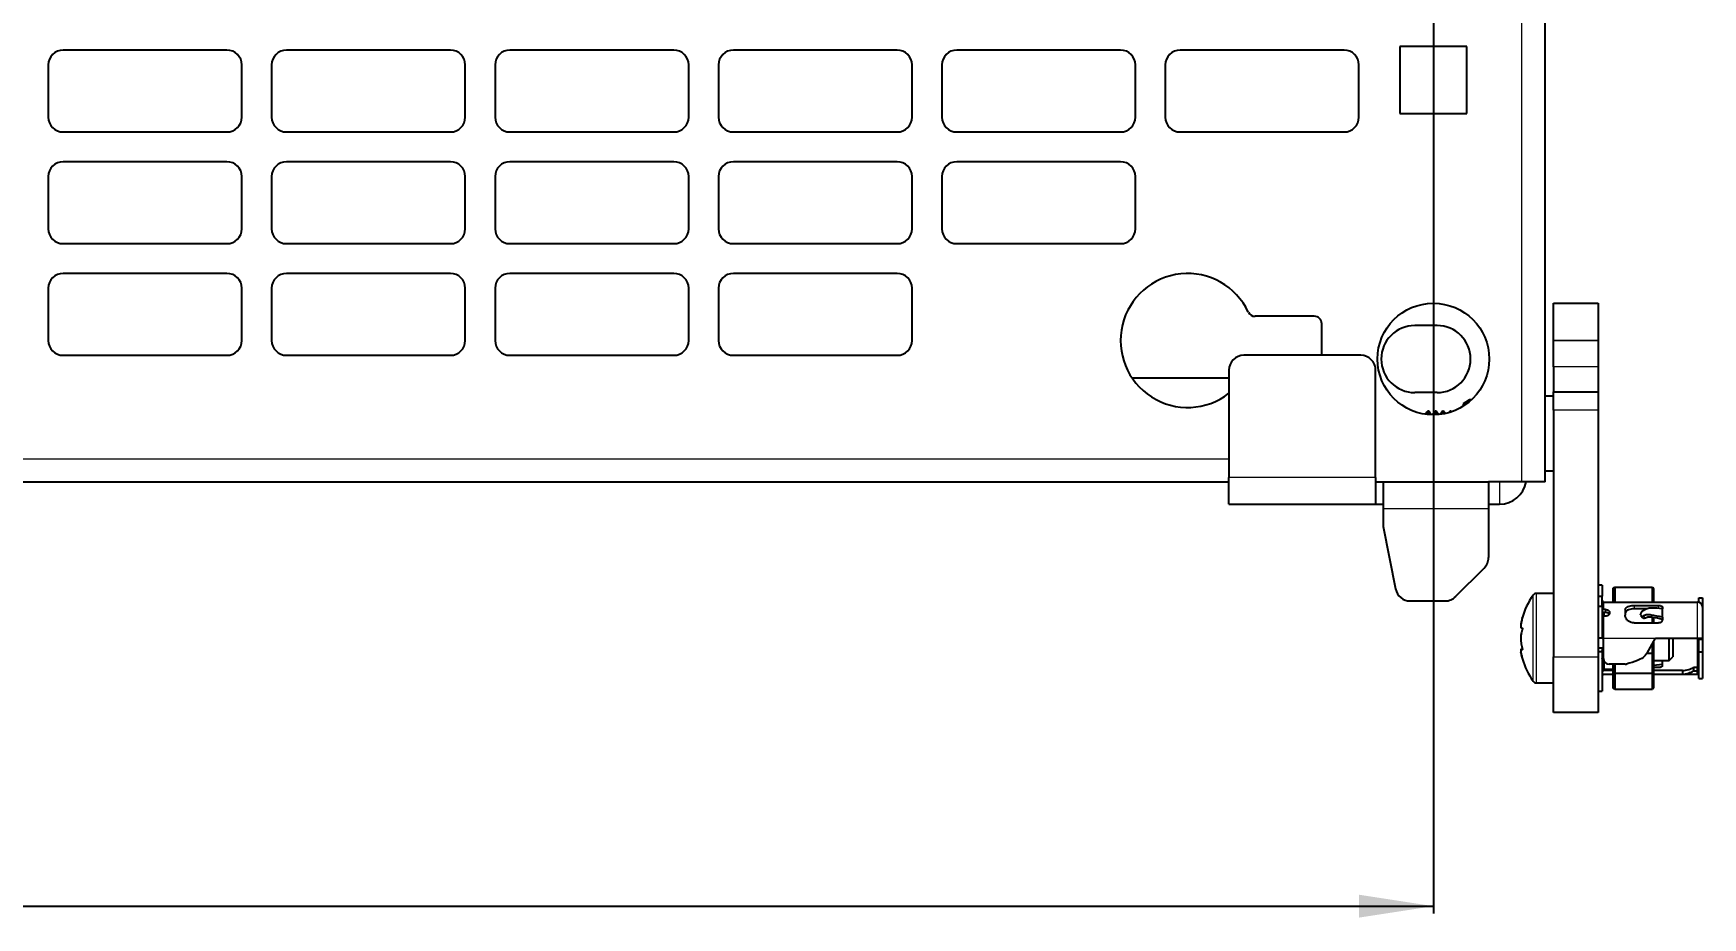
# Model space of a CAD drawing. Header units: millimetres. Extents: x -1052 to 1235, y -90 to 1990.
# Drawn here: x -263.6 to -39.4, y 60.8 to 179.5 of the extents above; entities that cross this region are included whole.
import ezdxf

# ---------------------------------------------------------------- set-up
doc = ezdxf.new("R2010")
doc.units = ezdxf.units.MM
doc.layers.add('FORMAT', color=7, linetype='Continuous')
doc.styles.add('SLDTEXTSTYLE0', font='TXT', dxfattribs={"width": 0.75})
doc.dimstyles.new('SLDDIMSTYLE0', dxfattribs={"dimtxt": 20, "dimasz": 10, "dimexe": 0, "dimexo": 0.0625, "dimgap": 5, "dimtad": 2, "dimdec": 1, "dimrnd": 1e-09, "dimzin": 12, "dimdsep": 46, "dimtxsty": 'SLDTEXTSTYLE0', "dimsah": 1, "dimcen": 0.09, "dimadec": 0, "dimazin": 3, "dimtfac": 1, "dimtofl": 0, "dimtmove": 0, "dimatfit": 3, "dimfxl": 0, "dimfrac": 2, "dimtolj": 1, "dimtzin": 12, "dimarcsym": 0})

# ---------------------------------------------------------------- blocks, each defined once
blk = doc.blocks.new('_D_4')
at = {"layer": 'FORMAT'}
for p, q in [((-931.58, 960.79), (-931.58, 61.3)), ((-75.58, 960.79), (-75.58, 61.3)), ((-931.58, 62.3), (-75.58, 62.3))]:
    blk.add_line(p, q, dxfattribs=at)
for points in [[(-931.58, 62.3), (-921.58, 60.76), (-921.58, 63.84)], [(-75.58, 62.3), (-85.58, 63.84), (-85.58, 60.76)]]:
    blk.add_solid(points, dxfattribs=at)
at = {"layer": 'FORMAT', "insert": (-525.74, 88.08), "char_height": 20, "attachment_point": 1, "style": 'SLDTEXTSTYLE0'}
blk.add_mtext('856', dxfattribs=at)

msp = doc.modelspace()

# ---------------------------------------------------------------- linework, layer by layer
at = {"color": 8, "linetype": 'Continuous', "lineweight": 18}
for p, q in [((-63.68, 119.3), (-63.68, 1802.3)), ((-53.43, 138.3), (-59.43, 138.3)), ((-59.43, 138.29), (-53.43, 138.29)), ((-53.43, 134.76), (-59.43, 134.76)), ((-53.43, 128.91), (-59.43, 128.91)), ((-903.63, 122.39), (-103.03, 122.39)), ((-83.33, 119.9), (-103.03, 119.9)), ((-66.68, 119.3), (-66.68, 116.3)), ((-82.33, 115.7), (-68.18, 115.7)), ((-62.19, 92.53), (-62.19, 104.07)), ((-61.75, 92.3), (-61.75, 104.3)), ((-52.73, 103.15), (-52.73, 102.15)), ((-40.13, 98.3), (-40.13, 103.15)), ((-52.73, 101.25), (-52.73, 98.3)), ((-52.48, 101.75), (-52.48, 102.15)), ((-48.63, 102.69), (-48.63, 102.24)), ((-45.33, 102.24), (-45.33, 102.69)), ((-52.73, 98.3), (-45.73, 98.3)), ((-40.13, 94.36), (-40.13, 98.3)), ((-59.43, 95.8), (-53.43, 95.8)), ((-52.73, 94.85), (-52.73, 93.95))]:
    msp.add_line(p, q, dxfattribs=at)
at = {"color": 7, "linetype": 'Continuous', "lineweight": 25}
for p, q in [((-60.58, 119.3), (-60.58, 1802.3)), ((-237.58, 177.3), (-259.58, 177.3)), ((-207.58, 177.3), (-229.58, 177.3)), ((-177.58, 177.3), (-199.58, 177.3)), ((-147.58, 177.3), (-169.58, 177.3)), ((-117.58, 177.3), (-139.58, 177.3)), ((-87.58, 177.3), (-109.58, 177.3)), ((-80.08, 177.8), (-80.08, 168.8)), ((-71.08, 177.8), (-80.08, 177.8)), ((-71.08, 168.8), (-71.08, 177.8)), ((-261.58, 175.3), (-261.58, 168.3)), ((-235.58, 168.3), (-235.58, 175.3)), ((-231.58, 175.3), (-231.58, 168.3)), ((-205.58, 168.3), (-205.58, 175.3)), ((-201.58, 175.3), (-201.58, 168.3)), ((-175.58, 168.3), (-175.58, 175.3)), ((-171.58, 175.3), (-171.58, 168.3)), ((-145.58, 168.3), (-145.58, 175.3)), ((-141.58, 175.3), (-141.58, 168.3)), ((-115.58, 168.3), (-115.58, 175.3)), ((-111.58, 175.3), (-111.58, 168.3)), ((-85.58, 168.3), (-85.58, 175.3)), ((-80.08, 168.8), (-71.08, 168.8)), ((-259.58, 166.3), (-237.58, 166.3)), ((-229.58, 166.3), (-207.58, 166.3)), ((-199.58, 166.3), (-177.58, 166.3)), ((-169.58, 166.3), (-147.58, 166.3)), ((-139.58, 166.3), (-117.58, 166.3)), ((-109.58, 166.3), (-87.58, 166.3)), ((-237.58, 162.3), (-259.58, 162.3)), ((-207.58, 162.3), (-229.58, 162.3)), ((-177.58, 162.3), (-199.58, 162.3)), ((-147.58, 162.3), (-169.58, 162.3)), ((-117.58, 162.3), (-139.58, 162.3)), ((-261.58, 160.3), (-261.58, 153.3)), ((-235.58, 153.3), (-235.58, 160.3)), ((-231.58, 160.3), (-231.58, 153.3)), ((-205.58, 153.3), (-205.58, 160.3)), ((-201.58, 160.3), (-201.58, 153.3)), ((-175.58, 153.3), (-175.58, 160.3)), ((-171.58, 160.3), (-171.58, 153.3)), ((-145.58, 153.3), (-145.58, 160.3)), ((-141.58, 160.3), (-141.58, 153.3)), ((-115.58, 153.3), (-115.58, 160.3)), ((-259.58, 151.3), (-237.58, 151.3)), ((-229.58, 151.3), (-207.58, 151.3)), ((-199.58, 151.3), (-177.58, 151.3)), ((-169.58, 151.3), (-147.58, 151.3)), ((-139.58, 151.3), (-117.58, 151.3)), ((-237.58, 147.3), (-259.58, 147.3)), ((-207.58, 147.3), (-229.58, 147.3)), ((-177.58, 147.3), (-199.58, 147.3)), ((-147.58, 147.3), (-169.58, 147.3)), ((-261.58, 145.3), (-261.58, 138.3)), ((-235.58, 138.3), (-235.58, 145.3)), ((-231.58, 145.3), (-231.58, 138.3)), ((-205.58, 138.3), (-205.58, 145.3)), ((-201.58, 145.3), (-201.58, 138.3)), ((-175.58, 138.3), (-175.58, 145.3)), ((-171.58, 145.3), (-171.58, 138.3)), ((-145.58, 138.3), (-145.58, 145.3)), ((-91.58, 141.54), (-99.52, 141.54)), ((-59.43, 143.3), (-53.43, 143.3)), ((-59.43, 138.3), (-59.43, 143.3)), ((-53.43, 143.3), (-53.43, 138.3)), ((-90.58, 136.3), (-90.58, 140.54)), ((-75.08, 140.3), (-78.08, 140.3)), ((-59.43, 138.3), (-59.43, 138.29)), ((-59.43, 134.76), (-59.43, 138.29)), ((-53.43, 138.3), (-53.43, 138.29)), ((-53.43, 138.29), (-53.43, 134.76)), ((-259.58, 136.3), (-237.58, 136.3)), ((-229.58, 136.3), (-207.58, 136.3)), ((-199.58, 136.3), (-177.58, 136.3)), ((-169.58, 136.3), (-147.58, 136.3)), ((-85.33, 136.3), (-101.03, 136.3)), ((-59.43, 134.76), (-59.43, 131.41)), ((-53.43, 134.76), (-53.43, 131.41)), ((-116.06, 133.29), (-103.03, 133.29)), ((-103.03, 134.3), (-103.03, 119.9)), ((-83.33, 119.9), (-83.33, 134.3)), ((-75.08, 131.3), (-78.08, 131.3)), ((-70.71, 130.3), (-71.58, 129.8)), ((-70.48, 130.3), (-70.71, 130.3)), ((-70.71, 130.3), (-70.71, 130.09)), ((-59.43, 130.8), (-60.58, 130.8)), ((-59.43, 131.41), (-53.43, 131.41)), ((-59.43, 128.91), (-59.43, 131.41)), ((-53.43, 131.41), (-53.43, 128.91)), ((-76.33, 128.8), (-76.58, 128.55)), ((-76.58, 128.55), (-76.58, 128.37)), ((-76.21, 128.8), (-76.33, 128.8)), ((-76.33, 128.8), (-76.33, 128.34)), ((-75.86, 128.3), (-76.21, 128.8)), ((-76.21, 128.8), (-76.21, 128.32)), ((-75.34, 128.8), (-75.69, 128.3)), ((-75.21, 128.8), (-75.34, 128.8)), ((-75.34, 128.8), (-75.34, 128.3)), ((-74.88, 128.33), (-75.21, 128.8)), ((-75.21, 128.8), (-75.21, 128.31)), ((-74.34, 128.8), (-74.66, 128.35)), ((-74.21, 128.8), (-74.34, 128.8)), ((-74.34, 128.8), (-74.34, 128.4)), ((-73.98, 128.47), (-74.21, 128.8)), ((-74.21, 128.8), (-74.21, 128.42)), ((-73.34, 128.8), (-73.49, 128.59)), ((-73.21, 128.8), (-73.34, 128.8)), ((-73.34, 128.8), (-73.34, 128.64)), ((-73.14, 128.7), (-73.21, 128.8)), ((-73.21, 128.8), (-73.21, 128.68)), ((-71.58, 129.8), (-71.58, 129.45)), ((-59.43, 128.91), (-59.43, 95.8)), ((-53.43, 128.91), (-53.43, 95.8)), ((-903.63, 119.29), (-103.03, 119.29)), ((-103.03, 116.3), (-103.03, 119.9)), ((-83.33, 119.9), (-83.33, 116.3)), ((-83.33, 119.3), (-82.33, 119.3)), ((-82.33, 119.3), (-82.33, 115.7)), ((-82.33, 119.3), (-68.18, 119.3)), ((-63.68, 119.3), (-68.18, 119.3)), ((-68.18, 119.3), (-68.18, 115.7)), ((-60.58, 119.3), (-63.68, 119.3)), ((-60.58, 120.8), (-59.43, 120.8)), ((-103.03, 116.3), (-83.33, 116.3)), ((-83.33, 116.3), (-82.33, 116.3)), ((-82.33, 115.7), (-82.33, 113.3)), ((-68.18, 116.3), (-66.68, 116.3)), ((-68.18, 115.7), (-68.18, 109.13)), ((-82.33, 113.3), (-80.65, 104.91)), ((-72.59, 103.88), (-68.76, 107.71)), ((-52.93, 105.4), (-53.43, 105.4)), ((-52.93, 105.4), (-52.93, 103.93)), ((-78.69, 103.3), (-74, 103.3)), ((-59.43, 104.3), (-61.75, 104.3)), ((-53.43, 103.93), (-52.93, 103.93)), ((-52.93, 102.62), (-52.93, 103.93)), ((-52.73, 103.15), (-42.13, 103.15)), ((-51.43, 105.01), (-51.23, 105.14)), ((-51.43, 103.15), (-51.43, 105.01)), ((-51.23, 105.14), (-51.23, 103.15)), ((-51.23, 105.14), (-46.14, 105.14)), ((-46.14, 103.15), (-46.14, 105.14)), ((-46.14, 105.14), (-46.03, 104.91)), ((-46.03, 104.91), (-46.03, 103.15)), ((-42.13, 103.15), (-40.13, 103.15)), ((-39.93, 103.73), (-39.43, 103.73)), ((-39.93, 103.12), (-39.93, 103.73)), ((-39.43, 103.73), (-39.43, 102.45)), ((-53.43, 102.62), (-52.93, 102.62)), ((-52.93, 102.62), (-52.93, 98.3)), ((-52.63, 101.3), (-52.88, 101.3)), ((-52.48, 102.15), (-52.73, 102.15)), ((-52.48, 101.75), (-52.73, 101.75)), ((-52.48, 101.25), (-52.73, 101.25)), ((-52.63, 101.25), (-52.63, 101.75)), ((-51.93, 101.79), (-51.93, 101.67)), ((-49.83, 102.05), (-49.83, 101.37)), ((-48.63, 102.69), (-45.33, 102.69)), ((-46.91, 102.24), (-48.63, 102.24)), ((-47.75, 101.49), (-47.75, 101.52)), ((-47.71, 101.35), (-47.48, 101.06)), ((-46.14, 100.35), (-46.14, 101.12)), ((-46.03, 101.07), (-46.03, 100.35)), ((-44.83, 102.46), (-44.83, 102.25)), ((-44.83, 101.11), (-44.83, 102.25)), ((-44.83, 101.11), (-44.83, 100.79)), ((-39.43, 102.45), (-39.43, 98.3)), ((-48.63, 100.35), (-45.33, 100.35)), ((-63.64, 96.77), (-63.78, 96.77)), ((-52.93, 98.3), (-53.43, 98.3)), ((-53.43, 96.99), (-52.93, 96.99)), ((-52.93, 96.46), (-53.43, 96.46)), ((-52.93, 98.3), (-52.73, 98.3)), ((-52.93, 96.99), (-52.93, 96.46)), ((-52.93, 96.86), (-52.73, 96.85)), ((-52.93, 96.46), (-52.93, 91.2)), ((-52.73, 95.55), (-52.73, 98.3)), ((-46.88, 96.3), (-45.73, 98.3)), ((-46.14, 96.3), (-46.14, 97.58)), ((-46.03, 97.78), (-46.03, 96.3)), ((-45.73, 98.3), (-40.13, 98.3)), ((-43.93, 98.16), (-43.93, 98.3)), ((-43.93, 95.3), (-43.93, 98.16)), ((-43.43, 98.3), (-43.43, 95.8)), ((-40.13, 98.3), (-39.43, 98.3)), ((-39.93, 98.17), (-39.93, 98.3)), ((-39.93, 98.17), (-39.43, 98.17)), ((-39.93, 96.47), (-39.93, 98.17)), ((-39.93, 96.47), (-39.43, 96.47)), ((-39.93, 92.87), (-39.93, 96.47)), ((-39.43, 98.3), (-39.43, 98.17)), ((-39.43, 98.17), (-39.43, 96.47)), ((-39.43, 96.47), (-39.43, 92.87)), ((-59.43, 88.3), (-59.43, 95.8)), ((-53.43, 95.8), (-53.43, 88.3)), ((-52.93, 95.3), (-52.68, 95.3)), ((-52.63, 94.85), (-52.73, 94.85)), ((-52.63, 94.15), (-52.63, 95.17)), ((-52.63, 94.15), (-51.43, 94.15)), ((-49.82, 94.8), (-51.98, 94.8)), ((-51.43, 93.62), (-51.43, 94.8)), ((-51.23, 94.8), (-51.23, 93.6)), ((-46.88, 96.3), (-46.14, 96.3)), ((-46.14, 93.6), (-46.14, 96.3)), ((-46.03, 96.3), (-46.14, 96.3)), ((-46.03, 96.3), (-46.03, 93.63)), ((-46.03, 95.3), (-43.93, 95.3)), ((-44.83, 94.76), (-46.03, 94.64)), ((-45.33, 94.36), (-46.03, 94.36)), ((-44.83, 94.76), (-44.83, 95.3)), ((-44.83, 94.59), (-44.83, 94.76)), ((-43.93, 95.3), (-43.43, 95.8)), ((-40.63, 94.36), (-40.63, 93.9)), ((-40.13, 94.36), (-40.63, 94.36)), ((-40.13, 93.9), (-40.13, 94.36)), ((-61.75, 92.3), (-59.43, 92.3)), ((-51.43, 93.95), (-52.73, 93.95)), ((-52.73, 93.45), (-51.43, 93.45)), ((-51.43, 91.58), (-51.43, 93.62)), ((-51.23, 93.6), (-51.43, 93.62)), ((-51.23, 93.6), (-51.23, 91.45)), ((-51.23, 93.6), (-46.14, 93.6)), ((-46.03, 93.63), (-46.14, 93.6)), ((-46.14, 91.45), (-46.14, 93.6)), ((-42.13, 93.95), (-46.03, 93.95)), ((-46.03, 93.63), (-46.03, 91.68)), ((-46.03, 93.45), (-42.13, 93.45)), ((-42.13, 93.95), (-42.13, 93.45)), ((-42.13, 93.45), (-40.13, 93.45)), ((-40.63, 93.9), (-40.13, 93.9)), ((-39.93, 92.87), (-39.43, 92.87)), ((-53.43, 91.2), (-52.93, 91.2)), ((-51.23, 91.45), (-51.43, 91.58)), ((-51.23, 91.45), (-46.14, 91.45)), ((-46.03, 91.68), (-46.14, 91.45)), ((-53.43, 88.3), (-59.43, 88.3))]:
    msp.add_line(p, q, dxfattribs=at)
at = {"color": 7, "linetype": 'Continuous', "lineweight": 25, "flags": 128}
for points in [[(-63.66, 100.98), (-63.72, 100.73), (-63.84, 100.22)], [(-52.93, 101.77), (-52.86, 101.76), (-52.73, 101.75)], [(-52.93, 101.37), (-52.92, 101.35), (-52.91, 101.33), (-52.89, 101.3), (-52.87, 101.29), (-52.84, 101.27), (-52.8, 101.26), (-52.76, 101.25), (-52.73, 101.25)], [(-52.63, 101.42), (-52.67, 101.34), (-52.68, 101.3)], [(-63.84, 96.38), (-63.73, 95.87), (-63.62, 95.48)], [(-52.93, 94.82), (-52.86, 94.84), (-52.73, 94.85)], [(-52.93, 93.92), (-52.86, 93.93), (-52.73, 93.95)], [(-40.13, 93.45), (-39.99, 93.46), (-39.93, 93.48)]]:
    msp.add_lwpolyline(points, dxfattribs=at)
at = {"color": 7, "linetype": 'Continuous', "lineweight": 25}
msp.add_circle((-75.58, 135.8), 7.5, dxfattribs=at)
for centre, radius, start, end in [((-259.58, 175.3), 2, 90, 180), ((-237.58, 175.3), 2, 0, 90), ((-229.58, 175.3), 2, 90, 180), ((-207.58, 175.3), 2, 0, 90), ((-199.58, 175.3), 2, 90, 180), ((-177.58, 175.3), 2, 0, 90), ((-169.58, 175.3), 2, 90, 180), ((-147.58, 175.3), 2, 0, 90), ((-139.58, 175.3), 2, 90, 180), ((-117.58, 175.3), 2, 0, 90), ((-109.58, 175.3), 2, 90, 180), ((-87.58, 175.3), 2, 0, 90), ((-259.58, 168.3), 2, 180, 270), ((-237.58, 168.3), 2, 270, 0), ((-229.58, 168.3), 2, 180, 270), ((-207.58, 168.3), 2, 270, 0), ((-199.58, 168.3), 2, 180, 270), ((-177.58, 168.3), 2, 270, 0), ((-169.58, 168.3), 2, 180, 270), ((-147.58, 168.3), 2, 270, 0), ((-139.58, 168.3), 2, 180, 270), ((-117.58, 168.3), 2, 270, 0), ((-109.58, 168.3), 2, 180, 270), ((-87.58, 168.3), 2, 270, 0), ((-259.58, 160.3), 2, 90, 180), ((-237.58, 160.3), 2, 0, 90), ((-229.58, 160.3), 2, 90, 180), ((-207.58, 160.3), 2, 0, 90), ((-199.58, 160.3), 2, 90, 180), ((-177.58, 160.3), 2, 0, 90), ((-169.58, 160.3), 2, 90, 180), ((-147.58, 160.3), 2, 0, 90), ((-139.58, 160.3), 2, 90, 180), ((-117.58, 160.3), 2, 0, 90), ((-259.58, 153.3), 2, 180, 270), ((-237.58, 153.3), 2, 270, 0), ((-229.58, 153.3), 2, 180, 270), ((-207.58, 153.3), 2, 270, 0), ((-199.58, 153.3), 2, 180, 270), ((-177.58, 153.3), 2, 270, 0), ((-169.58, 153.3), 2, 180, 270), ((-147.58, 153.3), 2, 270, 0), ((-139.58, 153.3), 2, 180, 270), ((-117.58, 153.3), 2, 270, 0), ((-259.58, 145.3), 2, 90, 180), ((-237.58, 145.3), 2, 0, 90), ((-229.58, 145.3), 2, 90, 180), ((-207.58, 145.3), 2, 0, 90), ((-199.58, 145.3), 2, 90, 180), ((-177.58, 145.3), 2, 0, 90), ((-169.58, 145.3), 2, 90, 180), ((-147.58, 145.3), 2, 0, 90), ((-108.58, 138.29), 9, 25.1507, 308.0731), ((-99.52, 142.54), 1, 205.1507, 270), ((-91.58, 140.54), 1, 0, 90), ((-78.08, 135.8), 4.5, 90, 270), ((-75.08, 135.8), 4.5, 270, 90), ((-259.58, 138.3), 2, 180, 270), ((-237.58, 138.3), 2, 270, 0), ((-229.58, 138.3), 2, 180, 270), ((-207.58, 138.3), 2, 270, 0), ((-199.58, 138.3), 2, 180, 270), ((-177.58, 138.3), 2, 270, 0), ((-169.58, 138.3), 2, 180, 270), ((-147.58, 138.3), 2, 270, 0), ((-101.03, 134.3), 2, 90, 180), ((-85.33, 134.3), 2, 0, 90), ((-66.68, 119.9), 3.6, 270, 350.4059), ((-70.18, 109.13), 2, 315, 360), ((-78.69, 105.3), 2, 191.3099, 270), ((-74, 105.3), 2, 270, 315), ((-54.03, 98.3), 10, 144.7485, 164.4243), ((-61.75, 103.76), 0.54, 90, 144.7485), ((-52.73, 103.35), 0.2, 180, 270), ((-40.13, 102.45), 0.7, 360, 90), ((-52.74, 102.33), 0.183, 187.3339, 275.8124), ((-54.03, 98.3), 10, 196.3891, 215.2515), ((-52.83, 95.22), 0.0996, 125.5332, 176.0721), ((-51.98, 95.55), 0.75, 180, 270), ((-49.82, 95.55), 0.75, 270, 285.0484), ((-40.13, 94.15), 0.2, 270, 360), ((-61.75, 92.84), 0.54, 215.2515, 270), ((-52.73, 93.25), 0.2, 90, 180)]:
    msp.add_arc(centre, radius, start, end, dxfattribs=at)
for points, knots in [([(-63.66, 100.99), (-63.65, 101.01), (-63.64, 101.05), (-63.63, 101.09), (-63.63, 101.1), (-63.63, 101.1), (-63.63, 101.09), (-63.64, 101.05), (-63.69, 100.83), (-63.79, 100.44), (-63.85, 99.99), (-63.85, 99.74), (-63.79, 99.67), (-63.71, 99.68), (-63.65, 99.66), (-63.63, 99.64), (-63.63, 99.61), (-63.62, 99.59), (-63.63, 99.56), (-63.63, 99.5), (-63.68, 99.33), (-63.76, 99.04), (-63.83, 98.65), (-63.86, 98.24), (-63.83, 97.74), (-63.75, 97.34), (-63.67, 97.02), (-63.64, 96.9), (-63.63, 96.83), (-63.63, 96.8), (-63.63, 96.78), (-63.63, 96.76), (-63.65, 96.73), (-63.73, 96.74), (-63.81, 96.8), (-63.86, 96.7), (-63.84, 96.4), (-63.76, 96.03), (-63.69, 95.74), (-63.66, 95.64), (-63.64, 95.57), (-63.63, 95.52), (-63.63, 95.5), (-63.63, 95.5), (-63.63, 95.5)], [0, 0, 0, 0, 0.010728, 0.015224, 0.018112, 0.020571, 0.023024, 0.027377, 0.040819, 0.103498, 0.166695, 0.204011, 0.256335, 0.314494, 0.327735, 0.341099, 0.344105, 0.346621, 0.34914, 0.352978, 0.363553, 0.410702, 0.470972, 0.507237, 0.543762, 0.627026, 0.651816, 0.664256, 0.66927, 0.671997, 0.674747, 0.677852, 0.683424, 0.704689, 0.788652, 0.828321, 0.868497, 0.946466, 0.965714, 0.977954, 0.986009, 0.994111, 0.997345, 1, 1, 1, 1]), ([(-52.48, 102.15), (-52.41, 102.14), (-52.29, 102.13), (-52.12, 102.08), (-52, 101.99), (-51.93, 101.89), (-51.93, 101.81), (-51.93, 101.79)], [0, 0, 0, 0, 0.214393, 0.428789, 0.643061, 0.856854, 1, 1, 1, 1]), ([(-51.96, 101.52), (-51.99, 101.56), (-52.04, 101.63), (-52.18, 101.7), (-52.33, 101.74), (-52.43, 101.75), (-52.48, 101.75)], [0, 0, 0, 0, 0.252501, 0.531568, 0.811143, 1, 1, 1, 1]), ([(-51.93, 101.67), (-51.93, 101.62), (-51.94, 101.53), (-52.04, 101.41), (-52.18, 101.31), (-52.33, 101.26), (-52.43, 101.25), (-52.48, 101.25)], [0, 0, 0, 0, 0.214305, 0.42865, 0.642279, 0.856223, 1, 1, 1, 1]), ([(-49.83, 102.05), (-49.81, 102.13), (-49.79, 102.3), (-49.59, 102.49), (-49.29, 102.62), (-48.95, 102.68), (-48.72, 102.69), (-48.63, 102.69)], [0, 0, 0, 0, 0.212833, 0.42585, 0.635542, 0.846587, 1, 1, 1, 1]), ([(-48.63, 102.24), (-48.76, 102.24), (-49.03, 102.22), (-49.39, 102.13), (-49.66, 101.98), (-49.8, 101.79), (-49.82, 101.64), (-49.83, 101.58)], [0, 0, 0, 0, 0.2128745, 0.4257668, 0.6379374, 0.8473525, 1, 1, 1, 1]), ([(-48.63, 100.35), (-48.76, 100.36), (-49.03, 100.38), (-49.39, 100.57), (-49.66, 100.83), (-49.8, 101.12), (-49.82, 101.3), (-49.83, 101.37)], [0, 0, 0, 0, 0.213238, 0.42649, 0.63916, 0.849598, 1, 1, 1, 1]), ([(-47.35, 102.03), (-47.4, 102), (-47.5, 101.95), (-47.62, 101.83), (-47.71, 101.7), (-47.75, 101.59), (-47.75, 101.54), (-47.75, 101.52)], [0, 0, 0, 0, 0.225867, 0.451734, 0.677598, 0.903479, 1, 1, 1, 1]), ([(-47.75, 101.49), (-47.75, 101.45), (-47.74, 101.38), (-47.66, 101.3), (-47.55, 101.26), (-47.44, 101.27), (-47.37, 101.29), (-47.35, 101.3)], [0, 0, 0, 0, 0.225883, 0.451767, 0.67765, 0.903524, 1, 1, 1, 1]), ([(-47.47, 101.06), (-47.46, 101.05), (-47.45, 101.03), (-47.44, 101.02), (-47.44, 101.02)], [0, 0, 0, 0, 0.872289, 1, 1, 1, 1]), ([(-47.1, 100.99), (-47.15, 100.98), (-47.25, 100.95), (-47.36, 100.97), (-47.41, 101), (-47.44, 101.02)], [0, 0, 0, 0, 0.369126, 0.738256, 1, 1, 1, 1]), ([(-44.83, 102.25), (-45.32, 102.31), (-46, 102.39), (-46.89, 102.29), (-47.19, 102.12), (-47.35, 102.03)], [0, 0, 0, 0, 0.5876932, 0.7908183, 1, 1, 1, 1]), ([(-44.83, 101.11), (-45.32, 101.22), (-46, 101.37), (-46.89, 101.48), (-47.19, 101.36), (-47.35, 101.3)], [0, 0, 0, 0, 0.587693, 0.790818, 1, 1, 1, 1]), ([(-44.83, 100.82), (-45.25, 100.92), (-45.85, 101.06), (-46.66, 101.17), (-46.95, 101.05), (-47.1, 100.99)], [0, 0, 0, 0, 0.5666604, 0.7809048, 1, 1, 1, 1]), ([(-45.33, 102.69), (-45.27, 102.69), (-45.16, 102.69), (-45.01, 102.65), (-44.89, 102.59), (-44.83, 102.53), (-44.83, 102.48), (-44.83, 102.46)], [0, 0, 0, 0, 0.214445, 0.428893, 0.643239, 0.857188, 1, 1, 1, 1]), ([(-63.84, 100.21), (-63.84, 100.19), (-63.85, 100.14), (-63.85, 100.16), (-63.84, 100.16)], [0, 0, 0, 0, 0.65651, 1, 1, 1, 1]), ([(-44.83, 100.79), (-44.83, 100.74), (-44.84, 100.64), (-44.93, 100.51), (-45.05, 100.41), (-45.19, 100.36), (-45.29, 100.35), (-45.33, 100.35)], [0, 0, 0, 0, 0.214373, 0.428779, 0.642592, 0.856666, 1, 1, 1, 1]), ([(-63.84, 96.38), (-63.84, 96.4), (-63.85, 96.45), (-63.85, 96.44), (-63.84, 96.43)], [0, 0, 0, 0, 0.429774, 1, 1, 1, 1]), ([(-52.93, 96.59), (-52.92, 96.59), (-52.92, 96.61), (-52.91, 96.64), (-52.87, 96.66), (-52.8, 96.65), (-52.75, 96.65), (-52.73, 96.65)], [0, 0, 0, 0, 0.195302, 0.377541, 0.538909, 0.761383, 1, 1, 1, 1]), ([(-52.93, 95.52), (-52.92, 95.53), (-52.92, 95.55), (-52.91, 95.58), (-52.87, 95.61), (-52.79, 95.62), (-52.74, 95.63), (-52.71, 95.64)], [0, 0, 0, 0, 0.187462, 0.362386, 0.517277, 0.750642, 1, 1, 1, 1]), ([(-46.88, 96.3), (-47.05, 96.08), (-47.4, 95.64), (-48.38, 95.17), (-49.15, 94.96), (-49.63, 94.82)], [0, 0, 0, 0, 0.2540266, 0.5265912, 1, 1, 1, 1]), ([(-44.83, 94.59), (-44.83, 94.56), (-44.84, 94.51), (-44.93, 94.44), (-45.05, 94.39), (-45.19, 94.36), (-45.29, 94.36), (-45.33, 94.36)], [0, 0, 0, 0, 0.214295, 0.42863, 0.64223, 0.856153, 1, 1, 1, 1]), ([(-42.13, 93.95), (-41.85, 93.97), (-41.35, 94.02), (-40.85, 94.25), (-40.63, 94.36)], [0, 0, 0, 0, 0.559868, 1, 1, 1, 1]), ([(-42.13, 93.45), (-41.85, 93.48), (-41.35, 93.54), (-40.85, 93.79), (-40.63, 93.9)], [0, 0, 0, 0, 0.559911, 1, 1, 1, 1]), ([(-40.13, 93.45), (-40.13, 93.48), (-40.13, 93.54), (-40.13, 93.79), (-40.13, 93.9)], [0, 0, 0, 0, 0.559866, 1, 1, 1, 1])]:
    msp.add_open_spline(points, degree=3, knots=knots, dxfattribs=at)
at = {"color": 8, "linetype": 'Continuous', "lineweight": 18}
msp.add_open_spline([(-47.35, 101.3), (-47.31, 101.24), (-47.24, 101.16), (-47.16, 101.06), (-47.11, 101.01), (-47.1, 100.99)], degree=3, knots=[0, 0, 0, 0, 0.502362, 0.815418, 1, 1, 1, 1], dxfattribs=at)

# ---------------------------------------------------------------- dimensions: what is measured, and where the dimension line sits
at = {"layer": 'FORMAT'}
dim = msp.add_linear_dim(base=(-75.58, 62.3), p1=(-931.58, 960.8), p2=(-75.58, 960.8), angle=0, dimstyle='SLDDIMSTYLE0', dxfattribs=at)
dim.commit()
dim.dimension.update_dxf_attribs({"geometry": '_D_4', "text_midpoint": (-503.58, 62.3), "dimtype": 160})

doc.saveas('drawing.dxf')
